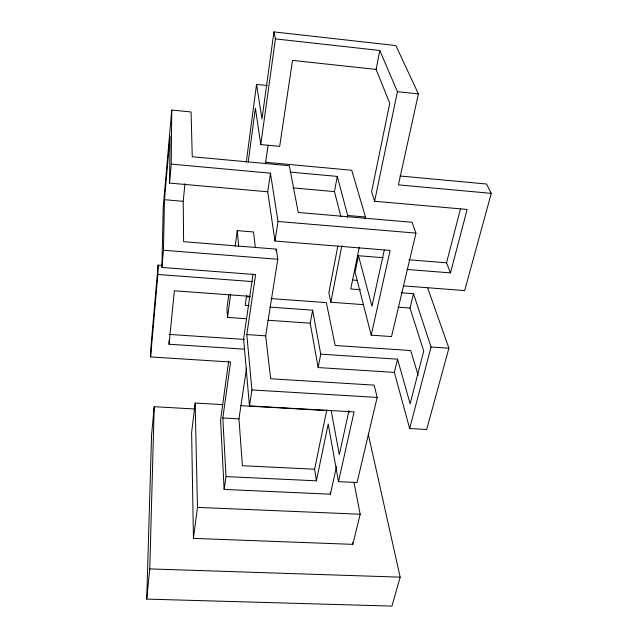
<?xml version="1.0" encoding="UTF-8"?>
<svg xmlns="http://www.w3.org/2000/svg" width="638" height="638" viewBox="0 0 638 638"><rect width="100%" height="100%" fill="white"/><g stroke="black" fill="none" stroke-linecap="round" stroke-linejoin="round"><path stroke-width="0.96" d="M371.212 335.165L390.145 250.407L274.994 241.028L267.729 191.783L169.525 183.082L171.239 164.11L171.758 110.047L191.073 111.969L192.253 156.741L289.341 165.736L298.249 212.486L412.012 222.263L415.96 233.117L391.533 336.561L371.212 335.165L355.087 272.139L358.46 255.726L383.199 257.712M244.378 349.169L169.062 344.241L169.102 340.309M169.525 183.082L170.099 135.918L164.468 199.702L163.464 250.248L161.908 267.442L255.599 274.595L246.818 334.575L251.922 389.954L249.45 405.904L354.074 411.885L338.491 481.658L357.065 482.527L377.17 397.41L374.171 385.121L270.687 378.773L265.671 335.843L277.793 259.259L276.294 249.123L183.624 241.682L183.218 201.313L184.956 183.72M161.908 267.442L163.216 207.238L171.758 110.047M368.246 434.015L400.162 577.151L391.947 606.1L146.724 599.098L149.778 568.913L154.205 406.701L194.933 408.99M336.553 466.314L330.428 494.187L224.137 489.418L226.019 476.594L222.821 417.978L230.589 362.017L150.592 356.945L157.873 274.468L158.128 265.121L162.076 265.424M146.724 599.098L151.565 435.012L154.205 406.701M150.592 356.945L150.927 347.008L158.128 265.121M169.062 344.241L174.357 290.8L250.287 296.351M222.957 404.636L195.164 403.049L191.623 432.628L193.442 538.376L352.838 544.358L360.183 514.228L353.923 482.192M193.442 538.376L197.461 507.385L195.164 403.049M228.763 294.788L226.937 308.609L227.543 317.421L246.244 318.721M235.151 246.428L237.24 230.629L253.541 231.977L255.375 247.704M246.292 162.068L256.548 84.399L267.33 85.524M227.543 317.421L230.653 294.046M248.23 162.068L255.399 108.181L260.767 144.563L279.675 146.373L292.523 60.387L376.117 69.43L389.77 103.268L371.603 191.743L374.61 201.249L467.128 209.447L450.492 272.881L406.98 269.443M228.691 360.996L220.557 420.163L224.137 489.418M403.36 285.88L464.679 290.561L491.276 193.354L398.415 184.868L418.4 93.906L395.863 45.569L273.949 31.9L261.971 118.995L256.548 84.399M260.767 144.563L275.433 38.894L273.949 31.9M246.595 295.561L245.199 305.355L249.163 305.634M265.416 163.854L268.08 145.241M253.015 274.141L243.612 339.073L249.45 405.904M267.729 191.783L270.456 173.177L171.239 164.11M226.019 476.594L316.392 480.813L314.606 469.217L242.416 465.724L238.963 418.871L246.555 368.054M274.994 241.028L278.016 221.474L270.456 173.177M275.991 251.085L276.294 249.123M427.556 287.586L448.905 348.22L426.678 429.47L409.668 428.529L394.348 372.393L318.139 367.56L310.22 323.195L312.62 310.188L269.986 307.133M340.891 216.681L334.479 191.607L337.279 176.407L290.123 172.085M337.869 245.933L328.849 292.85L330.843 302.245L363.493 304.629M318.139 367.56L320.747 354.162L312.62 310.188M330.843 302.245L341.832 245.702M347.335 217.438L347.71 215.484L337.279 176.407M376.117 69.43L379.801 50.482L275.433 38.894M359.306 247.169L350.74 288.99L360.542 289.724M365.088 218.962L365.486 217.016L351.737 170.266L265.424 162.251M314.606 469.217L326.823 409.716M316.392 480.813L328.211 424.039L338.491 481.658M374.61 201.249L397.418 91.697L379.801 50.482M348.89 411.079L339.312 454.639L331.194 410.705M384.307 250.024L371.946 306.24L358.46 255.726M394.348 372.393L397.562 359.178L320.747 354.162M397.562 359.178L410.114 403.758L423.72 351.115L410.003 308.026L413.488 293.711L401.717 292.826M450.492 272.881L446.536 262.8L460.564 208.514M409.668 428.529L431.049 347.008L413.488 293.711M149.778 568.913L400.162 577.151M197.461 507.385L360.183 514.228M222.821 417.978L238.963 418.871M240.821 405.656L327.182 410.593M251.922 389.954L377.17 397.41M169.166 334.408L244.45 339.432M246.818 334.575L265.671 335.843M431.049 347.008L448.905 348.22M267.896 320.236L310.22 323.195M398.128 307.165L410.003 308.026M246.356 296.782L249.322 296.997M271.046 298.584L326.345 302.627L335.165 345.493L410.689 350.533L418.153 375.264M157.873 274.468L252.496 281.589M352.447 280.018L357.408 280.393M163.464 250.248L277.793 259.259M408.926 259.778L446.536 262.8M278.016 221.474L415.96 233.117M164.468 199.702L183.218 201.313M347.71 215.484L365.486 217.016M292.89 187.883L334.479 191.607M399.938 175.992L486.531 184.023L491.276 193.354M397.418 91.697L418.4 93.906M348.579 410.728L348.978 412.682M352.487 542.412L352.838 544.358M330.109 492.241L330.428 494.187M237.24 230.629L238.676 246.188"/></g></svg>
